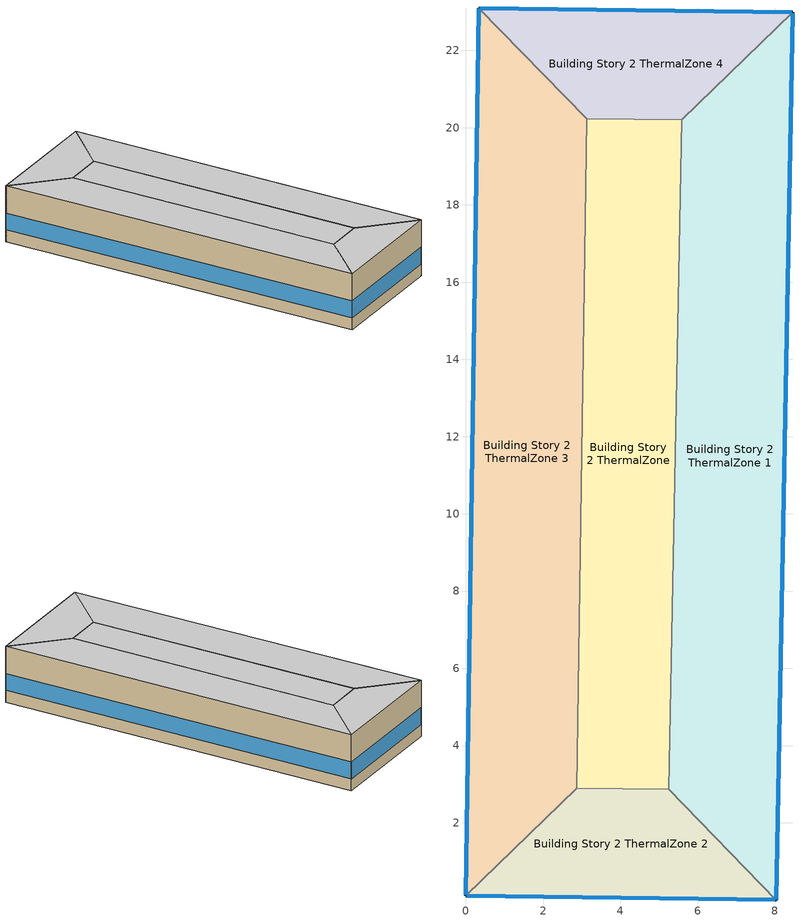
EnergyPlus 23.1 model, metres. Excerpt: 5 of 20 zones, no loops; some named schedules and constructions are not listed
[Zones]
Building Story 2 ThermalZone
 floor adiabatic (Typical Interior Floor): 5.58,20.21 5.26,2.87 2.87,2.9 3.12,20.23 z3.6
 wall adiabatic (Typical Interior Wall): 5.26,2.87 5.58,20.21 3.12,20.23 2.87,2.9 5.26,2.87 z3.6:7.2
 ceiling adiabatic (Typical Interior Ceiling): 3.12,20.23 2.87,2.9 5.26,2.87 5.58,20.21 z7.2
Building Story 2 ThermalZone 1
 floor adiabatic (Typical Interior Ceiling): 8.46,22.99 8.04,0 5.26,2.87 5.58,20.21 z3.6
 wall outside (Typical Insulated Steel Framed Exterior Wall R-20.41): 8.04,0 8.46,22.99 z3.6:7.2
 wall adiabatic (Typical Interior Wall): 8.46,22.99 5.58,20.21 5.26,2.87 8.04,0 z3.6:7.2
 window (U 0.48 SHGC 0.40 Dbl Ref-D Clr 6mm/13mm): 8.04,0.03 8.46,22.96 z4.36:5.44
 ceiling adiabatic (Typical Interior Ceiling): 5.58,20.21 5.26,2.87 8.04,0 8.46,22.99 z7.2
Building Story 2 ThermalZone 2
 floor adiabatic (Typical Interior Ceiling): 8.04,0 0,0.11 2.87,2.9 5.26,2.87 z3.6
 wall outside (Typical Insulated Steel Framed Exterior Wall R-20.41): 0,0.11 8.04,0 z3.6:7.2
 wall adiabatic (Typical Interior Wall): 8.04,0 5.26,2.87 2.87,2.9 0,0.11 z3.6:7.2
 window (U 0.48 SHGC 0.40 Dbl Ref-D Clr 6mm/13mm): 0.03,0.11 8.01,0 z4.36:5.45
 ceiling adiabatic (Typical Interior Ceiling): 5.26,2.87 2.87,2.9 0,0.11 8.04,0 z7.2
Building Story 2 ThermalZone 3
 floor adiabatic (Typical Interior Ceiling): 0,0.11 0.33,23.1 3.12,20.23 2.87,2.9 z3.6
 wall outside (Typical Insulated Steel Framed Exterior Wall R-20.41): 0.33,23.1 0,0.11 z3.6:7.2
 wall adiabatic (Typical Interior Wall): 0,0.11 2.87,2.9 3.12,20.23 0.33,23.1 z3.6:7.2
 window (U 0.48 SHGC 0.40 Dbl Ref-D Clr 6mm/13mm): 0.33,23.08 0,0.14 z4.36:5.44
 ceiling adiabatic (Typical Interior Ceiling): 2.87,2.9 3.12,20.23 0.33,23.1 0,0.11 z7.2
Building Story 2 ThermalZone 4
 floor adiabatic (Typical Interior Ceiling): 0.33,23.1 8.46,22.99 5.58,20.21 3.12,20.23 z3.6
 wall outside (Typical Insulated Steel Framed Exterior Wall R-20.41): 8.46,22.99 0.33,23.1 z3.6:7.2
 wall adiabatic (Typical Interior Wall): 0.33,23.1 3.12,20.23 5.58,20.21 8.46,22.99 z3.6:7.2
 window (U 0.48 SHGC 0.40 Dbl Ref-D Clr 6mm/13mm): 8.43,22.99 0.36,23.1 z4.36:5.45
 ceiling adiabatic (Typical Interior Ceiling): 3.12,20.23 5.58,20.21 8.46,22.99 0.33,23.1 z7.2
[Schedule:Day:Interval]
SchoolSecondary KITCHEN_GAS_EQUIP_SCH Wknd Day; SchoolSecondary KITCHEN_GAS_EQUIP_SCH Wknd Day 1; SchoolSecondary KITCHEN_GAS_EQUIP_SCH Default; SchoolSecondary KITCHEN_GAS_EQUIP_SCH Winter Design Day: No, 24:00, 0.02
SchoolSecondary KITCHEN_GAS_EQUIP_SCH Wkdy|SmrDsn Day; SchoolSecondary KITCHEN_GAS_EQUIP_SCH Wkdy|SmrDsn Day 1; SchoolSecondary KITCHEN_GAS_EQUIP_SCH Wkdy|SmrDsn Day 2; SchoolSecondary KITCHEN_GAS_EQUIP_SCH Summer Design Day: No, 08:00, 0.02, 10:00, 0.15, 13:00, 0.2, 15:00, 0.1, 24:00, 0.02
SchoolSecondary BLDG_LIGHT_CORRIDOR_SCH_2013 Wknd Day; SchoolSecondary BLDG_LIGHT_CORRIDOR_SCH_2013 Wknd Day 1; SchoolSecondary BLDG_LIGHT_CORRIDOR_SCH_2013 Default: No, 24:00, 0.1773
SchoolSecondary BLDG_LIGHT_CORRIDOR_SCH_2013 Wkdy Day; SchoolSecondary BLDG_LIGHT_CORRIDOR_SCH_2013 Wkdy Day 2: No, 07:00, 0.1773, 08:00, 0.9, 21:00, 0.551772, 24:00, 0.1773
SchoolSecondary BLDG_LIGHT_CORRIDOR_SCH_2013 Wkdy Day 1: No, 08:00, 0.1773, 20:00, 0.30654, 21:00, 0.108699, 24:00, 0.1773
SchoolSecondary BLDG_LIGHT_CORRIDOR_SCH_2013 Summer Design Day; OfficeMedium BLDG_LIGHT_SCH_2013 Summer Design Day; OfficeMedium BLDG_EQUIP_SCH_2013 Summer Design Day: No, 24:00, 1
SchoolSecondary BLDG_LIGHT_CORRIDOR_SCH_2013 Winter Design Day; Schedule Day 5; OfficeMedium BLDG_LIGHT_SCH_2013 Winter Design Day; OfficeMedium BLDG_OCC_SCH Winter Design Day; Schedule Day 8; OfficeMedium BLDG_EQUIP_SCH_2013 Winter Design Day: No, 24:00, 0
OfficeMedium BLDG_LIGHT_SCH_2013 Sun Day: No, 06:00, 0.05, 18:00, 0.0431163, 24:00, 0.05
OfficeMedium BLDG_LIGHT_SCH_2013 Wkdy Day: No, 05:00, 0.05, 06:00, 0.1, 07:00, 0.0862326, 08:00, 0.258698, 17:00, 0.776093, 18:00, 0.431163, 20:00, 0.258698, 22:00, 0.172465, 23:00, 0.0862326, 24:00, 0.0431163
OfficeMedium BLDG_LIGHT_SCH_2013 Sat Day: No, 06:00, 0.05, 08:00, 0.0862326, 12:00, 0.258698, 17:00, 0.129349, 19:00, 0.0431163, 24:00, 0.05
OfficeMedium BLDG_OCC_SCH Default: No, 06:00, 0, 18:00, 0.05, 24:00, 0
OfficeMedium BLDG_OCC_SCH Wkdy Day: No, 06:00, 0, 07:00, 0.1, 08:00, 0.2, 12:00, 0.95, 13:00, 0.5, 17:00, 0.95, 18:00, 0.3, 22:00, 0.1, 24:00, 0.05
OfficeMedium BLDG_OCC_SCH Sat Day: No, 06:00, 0, 08:00, 0.1, 12:00, 0.3, 17:00, 0.1, 19:00, 0.05, 24:00, 0
OfficeMedium BLDG_OCC_SCH Summer Design Day: No, 06:00, 0, 22:00, 1, 24:00, 0.05
OfficeMedium ACTIVITY_SCH Default; OfficeMedium ACTIVITY_SCH Summer Design Day; OfficeMedium ACTIVITY_SCH Winter Design Day: No, 24:00, 120
OfficeMedium BLDG_EQUIP_SCH_2013 Sun Day: No, 06:00, 0.230755, 18:00, 0.288107, 24:00, 0.230755
OfficeMedium BLDG_EQUIP_SCH_2013 Wkdy Day: No, 06:00, 0.307674, 08:00, 0.381235, 12:00, 0.857778, 13:00, 0.76247, 17:00, 0.857778, 18:00, 0.476543, 24:00, 0.381235
OfficeMedium BLDG_EQUIP_SCH_2013 Sat Day: No, 06:00, 0.230755, 08:00, 0.381235, 12:00, 0.476543, 17:00, 0.33358, 19:00, 0.285926, 24:00, 0.230755
Schedule Day 80: No, 06:00, 0, 24:00, 1
Schedule Day 81: No, 06:00, 0.7, 24:00, 1
[Schedule:Week:Daily]
SchoolSecondary BLDG_OCC_SCH_Auditorium Week Rule - Jan1-Jun24: SchoolSecondary BLDG_OCC_SCH_Auditorium Wknd Day, SchoolSecondary BLDG_OCC_SCH_Auditorium Wkdy|SmrDsn Day, SchoolSecondary BLDG_OCC_SCH_Auditorium Wkdy|SmrDsn Day, SchoolSecondary BLDG_OCC_SCH_Auditorium Wkdy|SmrDsn Day, SchoolSecondary BLDG_OCC_SCH_Auditorium Wkdy|SmrDsn Day, SchoolSecondary BLDG_OCC_SCH_Auditorium Wkdy|SmrDsn Day, SchoolSecondary BLDG_OCC_SCH_Auditorium Wknd Day, SchoolSecondary BLDG_OCC_SCH_Auditorium Default, SchoolSecondary BLDG_OCC_SCH_Auditorium Summer Design Day, SchoolSecondary BLDG_OCC_SCH_Auditorium Winter Design Day, SchoolSecondary BLDG_OCC_SCH_Auditorium Default, SchoolSecondary BLDG_OCC_SCH_Auditorium Default
SchoolSecondary BLDG_OCC_SCH_Auditorium Week Rule - Jun25-Jul1: SchoolSecondary BLDG_OCC_SCH_Auditorium Wknd Day, SchoolSecondary BLDG_OCC_SCH_Auditorium Wkdy|SmrDsn Day, SchoolSecondary BLDG_OCC_SCH_Auditorium Wkdy|SmrDsn Day, SchoolSecondary BLDG_OCC_SCH_Auditorium Wkdy|SmrDsn Day, SchoolSecondary BLDG_OCC_SCH_Auditorium Wkdy|SmrDsn Day, SchoolSecondary BLDG_OCC_SCH_Auditorium Wkdy|SmrDsn Day, SchoolSecondary BLDG_OCC_SCH_Auditorium Wknd Day 1, SchoolSecondary BLDG_OCC_SCH_Auditorium Default, SchoolSecondary BLDG_OCC_SCH_Auditorium Summer Design Day, SchoolSecondary BLDG_OCC_SCH_Auditorium Winter Design Day, SchoolSecondary BLDG_OCC_SCH_Auditorium Default, SchoolSecondary BLDG_OCC_SCH_Auditorium Default
SchoolSecondary BLDG_OCC_SCH_Auditorium Week Rule - Jul2-Aug26: SchoolSecondary BLDG_OCC_SCH_Auditorium Wknd Day 1, SchoolSecondary BLDG_OCC_SCH_Auditorium Wkdy|SmrDsn Day 1, SchoolSecondary BLDG_OCC_SCH_Auditorium Wkdy|SmrDsn Day 1, SchoolSecondary BLDG_OCC_SCH_Auditorium Wkdy|SmrDsn Day 1, SchoolSecondary BLDG_OCC_SCH_Auditorium Wkdy|SmrDsn Day 1, SchoolSecondary BLDG_OCC_SCH_Auditorium Wkdy|SmrDsn Day 1, SchoolSecondary BLDG_OCC_SCH_Auditorium Wknd Day 1, SchoolSecondary BLDG_OCC_SCH_Auditorium Default, SchoolSecondary BLDG_OCC_SCH_Auditorium Summer Design Day, SchoolSecondary BLDG_OCC_SCH_Auditorium Winter Design Day, SchoolSecondary BLDG_OCC_SCH_Auditorium Default, SchoolSecondary BLDG_OCC_SCH_Auditorium Default
SchoolSecondary BLDG_OCC_SCH_Auditorium Week Rule - Aug27-Sep2: SchoolSecondary BLDG_OCC_SCH_Auditorium Wknd Day 1, SchoolSecondary BLDG_OCC_SCH_Auditorium Wkdy|SmrDsn Day 1, SchoolSecondary BLDG_OCC_SCH_Auditorium Wkdy|SmrDsn Day 1, SchoolSecondary BLDG_OCC_SCH_Auditorium Wkdy|SmrDsn Day 1, SchoolSecondary BLDG_OCC_SCH_Auditorium Wkdy|SmrDsn Day 1, SchoolSecondary BLDG_OCC_SCH_Auditorium Wkdy|SmrDsn Day 2, SchoolSecondary BLDG_OCC_SCH_Auditorium Default, SchoolSecondary BLDG_OCC_SCH_Auditorium Default, SchoolSecondary BLDG_OCC_SCH_Auditorium Summer Design Day, SchoolSecondary BLDG_OCC_SCH_Auditorium Winter Design Day, SchoolSecondary BLDG_OCC_SCH_Auditorium Default, SchoolSecondary BLDG_OCC_SCH_Auditorium Default
SchoolSecondary BLDG_OCC_SCH_Auditorium Week Rule - Sep3-Dec31: SchoolSecondary BLDG_OCC_SCH_Auditorium Default, SchoolSecondary BLDG_OCC_SCH_Auditorium Wkdy|SmrDsn Day 2, SchoolSecondary BLDG_OCC_SCH_Auditorium Wkdy|SmrDsn Day 2, SchoolSecondary BLDG_OCC_SCH_Auditorium Wkdy|SmrDsn Day 2, SchoolSecondary BLDG_OCC_SCH_Auditorium Wkdy|SmrDsn Day 2, SchoolSecondary BLDG_OCC_SCH_Auditorium Wkdy|SmrDsn Day 2, SchoolSecondary BLDG_OCC_SCH_Auditorium Default, SchoolSecondary BLDG_OCC_SCH_Auditorium Default, SchoolSecondary BLDG_OCC_SCH_Auditorium Summer Design Day, SchoolSecondary BLDG_OCC_SCH_Auditorium Winter Design Day, SchoolSecondary BLDG_OCC_SCH_Auditorium Default, SchoolSecondary BLDG_OCC_SCH_Auditorium Default
SchoolSecondary ACTIVITY_SCH Week Rule - Jan1-Dec31: SchoolSecondary ACTIVITY_SCH Default, SchoolSecondary ACTIVITY_SCH Default, SchoolSecondary ACTIVITY_SCH Default, SchoolSecondary ACTIVITY_SCH Default, SchoolSecondary ACTIVITY_SCH Default, SchoolSecondary ACTIVITY_SCH Default, SchoolSecondary ACTIVITY_SCH Default, SchoolSecondary ACTIVITY_SCH Default, SchoolSecondary ACTIVITY_SCH Summer Design Day, SchoolSecondary ACTIVITY_SCH Winter Design Day, SchoolSecondary ACTIVITY_SCH Default, SchoolSecondary ACTIVITY_SCH Default
Work Efficiency Schedule Week Rule - Jan1-Dec31: Work Efficiency Schedule Default, Work Efficiency Schedule Default, Work Efficiency Schedule Default, Work Efficiency Schedule Default, Work Efficiency Schedule Default, Work Efficiency Schedule Default, Work Efficiency Schedule Default, Work Efficiency Schedule Default, Work Efficiency Schedule Default, Work Efficiency Schedule Default, Work Efficiency Schedule Default, Work Efficiency Schedule Default
Clothing Schedule Week Rule - Jan1-Dec31: Clothing Schedule Default Winter Clothes, Clothing Schedule Default Winter Clothes, Clothing Schedule Default Winter Clothes, Clothing Schedule Default Winter Clothes, Clothing Schedule Default Winter Clothes, Clothing Schedule Default Winter Clothes, Clothing Schedule Default Winter Clothes, Clothing Schedule Default Winter Clothes, Clothing Schedule Default Winter Clothes, Clothing Schedule Default Winter Clothes, Clothing Schedule Default Winter Clothes, Clothing Schedule Default Winter Clothes
Air Velocity Schedule Week Rule - Jan1-Dec31: Air Velocity Schedule Default, Air Velocity Schedule Default, Air Velocity Schedule Default, Air Velocity Schedule Default, Air Velocity Schedule Default, Air Velocity Schedule Default, Air Velocity Schedule Default, Air Velocity Schedule Default, Air Velocity Schedule Default, Air Velocity Schedule Default, Air Velocity Schedule Default, Air Velocity Schedule Default
SchoolSecondary BLDG_OCC_SCH_Cafeteria Week Rule - Jan1-Jun24: SchoolSecondary BLDG_OCC_SCH_Cafeteria Wknd Day, SchoolSecondary BLDG_OCC_SCH_Cafeteria Wkdy|SmrDsn Day, SchoolSecondary BLDG_OCC_SCH_Cafeteria Wkdy|SmrDsn Day, SchoolSecondary BLDG_OCC_SCH_Cafeteria Wkdy|SmrDsn Day, SchoolSecondary BLDG_OCC_SCH_Cafeteria Wkdy|SmrDsn Day, SchoolSecondary BLDG_OCC_SCH_Cafeteria Wkdy|SmrDsn Day, SchoolSecondary BLDG_OCC_SCH_Cafeteria Wknd Day, SchoolSecondary BLDG_OCC_SCH_Cafeteria Default, SchoolSecondary BLDG_OCC_SCH_Cafeteria Summer Design Day, SchoolSecondary BLDG_OCC_SCH_Cafeteria Winter Design Day, SchoolSecondary BLDG_OCC_SCH_Cafeteria Default, SchoolSecondary BLDG_OCC_SCH_Cafeteria Default
SchoolSecondary BLDG_OCC_SCH_Cafeteria Week Rule - Jun25-Jul1: SchoolSecondary BLDG_OCC_SCH_Cafeteria Wknd Day, SchoolSecondary BLDG_OCC_SCH_Cafeteria Wkdy|SmrDsn Day, SchoolSecondary BLDG_OCC_SCH_Cafeteria Wkdy|SmrDsn Day, SchoolSecondary BLDG_OCC_SCH_Cafeteria Wkdy|SmrDsn Day, SchoolSecondary BLDG_OCC_SCH_Cafeteria Wkdy|SmrDsn Day, SchoolSecondary BLDG_OCC_SCH_Cafeteria Wkdy|SmrDsn Day, SchoolSecondary BLDG_OCC_SCH_Cafeteria Wknd Day 1, SchoolSecondary BLDG_OCC_SCH_Cafeteria Default, SchoolSecondary BLDG_OCC_SCH_Cafeteria Summer Design Day, SchoolSecondary BLDG_OCC_SCH_Cafeteria Winter Design Day, SchoolSecondary BLDG_OCC_SCH_Cafeteria Default, SchoolSecondary BLDG_OCC_SCH_Cafeteria Default
SchoolSecondary BLDG_OCC_SCH_Cafeteria Week Rule - Jul2-Aug26: SchoolSecondary BLDG_OCC_SCH_Cafeteria Wknd Day 1, SchoolSecondary BLDG_OCC_SCH_Cafeteria Wkdy|SmrDsn Day 1, SchoolSecondary BLDG_OCC_SCH_Cafeteria Wkdy|SmrDsn Day 1, SchoolSecondary BLDG_OCC_SCH_Cafeteria Wkdy|SmrDsn Day 1, SchoolSecondary BLDG_OCC_SCH_Cafeteria Wkdy|SmrDsn Day 1, SchoolSecondary BLDG_OCC_SCH_Cafeteria Wkdy|SmrDsn Day 1, SchoolSecondary BLDG_OCC_SCH_Cafeteria Wknd Day 1, SchoolSecondary BLDG_OCC_SCH_Cafeteria Default, SchoolSecondary BLDG_OCC_SCH_Cafeteria Summer Design Day, SchoolSecondary BLDG_OCC_SCH_Cafeteria Winter Design Day, SchoolSecondary BLDG_OCC_SCH_Cafeteria Default, SchoolSecondary BLDG_OCC_SCH_Cafeteria Default
SchoolSecondary BLDG_OCC_SCH_Cafeteria Week Rule - Aug27-Sep2: SchoolSecondary BLDG_OCC_SCH_Cafeteria Wknd Day 1, SchoolSecondary BLDG_OCC_SCH_Cafeteria Wkdy|SmrDsn Day 1, SchoolSecondary BLDG_OCC_SCH_Cafeteria Wkdy|SmrDsn Day 1, SchoolSecondary BLDG_OCC_SCH_Cafeteria Wkdy|SmrDsn Day 1, SchoolSecondary BLDG_OCC_SCH_Cafeteria Wkdy|SmrDsn Day 1, SchoolSecondary BLDG_OCC_SCH_Cafeteria Wkdy|SmrDsn Day 2, SchoolSecondary BLDG_OCC_SCH_Cafeteria Default, SchoolSecondary BLDG_OCC_SCH_Cafeteria Default, SchoolSecondary BLDG_OCC_SCH_Cafeteria Summer Design Day, SchoolSecondary BLDG_OCC_SCH_Cafeteria Winter Design Day, SchoolSecondary BLDG_OCC_SCH_Cafeteria Default, SchoolSecondary BLDG_OCC_SCH_Cafeteria Default
SchoolSecondary BLDG_OCC_SCH_Cafeteria Week Rule - Sep3-Dec31: SchoolSecondary BLDG_OCC_SCH_Cafeteria Default, SchoolSecondary BLDG_OCC_SCH_Cafeteria Wkdy|SmrDsn Day 2, SchoolSecondary BLDG_OCC_SCH_Cafeteria Wkdy|SmrDsn Day 2, SchoolSecondary BLDG_OCC_SCH_Cafeteria Wkdy|SmrDsn Day 2, SchoolSecondary BLDG_OCC_SCH_Cafeteria Wkdy|SmrDsn Day 2, SchoolSecondary BLDG_OCC_SCH_Cafeteria Wkdy|SmrDsn Day 2, SchoolSecondary BLDG_OCC_SCH_Cafeteria Default, SchoolSecondary BLDG_OCC_SCH_Cafeteria Default, SchoolSecondary BLDG_OCC_SCH_Cafeteria Summer Design Day, SchoolSecondary BLDG_OCC_SCH_Cafeteria Winter Design Day, SchoolSecondary BLDG_OCC_SCH_Cafeteria Default, SchoolSecondary BLDG_OCC_SCH_Cafeteria Default
SchoolSecondary BLDG_OCC_SCH_Extend Week Rule - Jan1-Jun24: SchoolSecondary BLDG_OCC_SCH_Extend Wknd Day, SchoolSecondary BLDG_OCC_SCH_Extend Wkdy|SmrDsn Day, SchoolSecondary BLDG_OCC_SCH_Extend Wkdy|SmrDsn Day, SchoolSecondary BLDG_OCC_SCH_Extend Wkdy|SmrDsn Day, SchoolSecondary BLDG_OCC_SCH_Extend Wkdy|SmrDsn Day, SchoolSecondary BLDG_OCC_SCH_Extend Wkdy|SmrDsn Day, SchoolSecondary BLDG_OCC_SCH_Extend Wknd Day, SchoolSecondary BLDG_OCC_SCH_Extend Default, SchoolSecondary BLDG_OCC_SCH_Extend Summer Design Day, SchoolSecondary BLDG_OCC_SCH_Extend Winter Design Day, SchoolSecondary BLDG_OCC_SCH_Extend Default, SchoolSecondary BLDG_OCC_SCH_Extend Default
SchoolSecondary BLDG_OCC_SCH_Extend Week Rule - Jun25-Jul1: SchoolSecondary BLDG_OCC_SCH_Extend Wknd Day, SchoolSecondary BLDG_OCC_SCH_Extend Wkdy|SmrDsn Day, SchoolSecondary BLDG_OCC_SCH_Extend Wkdy|SmrDsn Day, SchoolSecondary BLDG_OCC_SCH_Extend Wkdy|SmrDsn Day, SchoolSecondary BLDG_OCC_SCH_Extend Wkdy|SmrDsn Day, SchoolSecondary BLDG_OCC_SCH_Extend Wkdy|SmrDsn Day, SchoolSecondary BLDG_OCC_SCH_Extend Wknd Day 1, SchoolSecondary BLDG_OCC_SCH_Extend Default, SchoolSecondary BLDG_OCC_SCH_Extend Summer Design Day, SchoolSecondary BLDG_OCC_SCH_Extend Winter Design Day, SchoolSecondary BLDG_OCC_SCH_Extend Default, SchoolSecondary BLDG_OCC_SCH_Extend Default
SchoolSecondary BLDG_OCC_SCH_Extend Week Rule - Jul2-Aug26: SchoolSecondary BLDG_OCC_SCH_Extend Wknd Day 1, SchoolSecondary BLDG_OCC_SCH_Extend Wkdy|SmrDsn Day 1, SchoolSecondary BLDG_OCC_SCH_Extend Wkdy|SmrDsn Day 1, SchoolSecondary BLDG_OCC_SCH_Extend Wkdy|SmrDsn Day 1, SchoolSecondary BLDG_OCC_SCH_Extend Wkdy|SmrDsn Day 1, SchoolSecondary BLDG_OCC_SCH_Extend Wkdy|SmrDsn Day 1, SchoolSecondary BLDG_OCC_SCH_Extend Wknd Day 1, SchoolSecondary BLDG_OCC_SCH_Extend Default, SchoolSecondary BLDG_OCC_SCH_Extend Summer Design Day, SchoolSecondary BLDG_OCC_SCH_Extend Winter Design Day, SchoolSecondary BLDG_OCC_SCH_Extend Default, SchoolSecondary BLDG_OCC_SCH_Extend Default
SchoolSecondary BLDG_OCC_SCH_Extend Week Rule - Aug27-Sep2: SchoolSecondary BLDG_OCC_SCH_Extend Wknd Day 1, SchoolSecondary BLDG_OCC_SCH_Extend Wkdy|SmrDsn Day 1, SchoolSecondary BLDG_OCC_SCH_Extend Wkdy|SmrDsn Day 1, SchoolSecondary BLDG_OCC_SCH_Extend Wkdy|SmrDsn Day 1, SchoolSecondary BLDG_OCC_SCH_Extend Wkdy|SmrDsn Day 1, SchoolSecondary BLDG_OCC_SCH_Extend Wkdy|SmrDsn Day 2, SchoolSecondary BLDG_OCC_SCH_Extend Default, SchoolSecondary BLDG_OCC_SCH_Extend Default, SchoolSecondary BLDG_OCC_SCH_Extend Summer Design Day, SchoolSecondary BLDG_OCC_SCH_Extend Winter Design Day, SchoolSecondary BLDG_OCC_SCH_Extend Default, SchoolSecondary BLDG_OCC_SCH_Extend Default
SchoolSecondary BLDG_OCC_SCH_Extend Week Rule - Sep3-Dec31: SchoolSecondary BLDG_OCC_SCH_Extend Default, SchoolSecondary BLDG_OCC_SCH_Extend Wkdy|SmrDsn Day 2, SchoolSecondary BLDG_OCC_SCH_Extend Wkdy|SmrDsn Day 2, SchoolSecondary BLDG_OCC_SCH_Extend Wkdy|SmrDsn Day 2, SchoolSecondary BLDG_OCC_SCH_Extend Wkdy|SmrDsn Day 2, SchoolSecondary BLDG_OCC_SCH_Extend Wkdy|SmrDsn Day 2, SchoolSecondary BLDG_OCC_SCH_Extend Default, SchoolSecondary BLDG_OCC_SCH_Extend Default, SchoolSecondary BLDG_OCC_SCH_Extend Summer Design Day, SchoolSecondary BLDG_OCC_SCH_Extend Winter Design Day, SchoolSecondary BLDG_OCC_SCH_Extend Default, SchoolSecondary BLDG_OCC_SCH_Extend Default
SchoolSecondary BLDG_OCC_SCH_Gym Week Rule - Jan1-Jun24: SchoolSecondary BLDG_OCC_SCH_Gym Wknd Day, SchoolSecondary BLDG_OCC_SCH_Gym Wkdy|SmrDsn Day, SchoolSecondary BLDG_OCC_SCH_Gym Wkdy|SmrDsn Day, SchoolSecondary BLDG_OCC_SCH_Gym Wkdy|SmrDsn Day, SchoolSecondary BLDG_OCC_SCH_Gym Wkdy|SmrDsn Day, SchoolSecondary BLDG_OCC_SCH_Gym Wkdy|SmrDsn Day, SchoolSecondary BLDG_OCC_SCH_Gym Wknd Day, SchoolSecondary BLDG_OCC_SCH_Gym Default, SchoolSecondary BLDG_OCC_SCH_Gym Summer Design Day, SchoolSecondary BLDG_OCC_SCH_Gym Winter Design Day, SchoolSecondary BLDG_OCC_SCH_Gym Default, SchoolSecondary BLDG_OCC_SCH_Gym Default
SchoolSecondary BLDG_OCC_SCH_Gym Week Rule - Jun25-Jul1: SchoolSecondary BLDG_OCC_SCH_Gym Wknd Day, SchoolSecondary BLDG_OCC_SCH_Gym Wkdy|SmrDsn Day, SchoolSecondary BLDG_OCC_SCH_Gym Wkdy|SmrDsn Day, SchoolSecondary BLDG_OCC_SCH_Gym Wkdy|SmrDsn Day, SchoolSecondary BLDG_OCC_SCH_Gym Wkdy|SmrDsn Day, SchoolSecondary BLDG_OCC_SCH_Gym Wkdy|SmrDsn Day, SchoolSecondary BLDG_OCC_SCH_Gym Wknd Day 1, SchoolSecondary BLDG_OCC_SCH_Gym Default, SchoolSecondary BLDG_OCC_SCH_Gym Summer Design Day, SchoolSecondary BLDG_OCC_SCH_Gym Winter Design Day, SchoolSecondary BLDG_OCC_SCH_Gym Default, SchoolSecondary BLDG_OCC_SCH_Gym Default
SchoolSecondary BLDG_OCC_SCH_Gym Week Rule - Jul2-Aug26: SchoolSecondary BLDG_OCC_SCH_Gym Wknd Day 1, SchoolSecondary BLDG_OCC_SCH_Gym Wkdy|SmrDsn Day 1, SchoolSecondary BLDG_OCC_SCH_Gym Wkdy|SmrDsn Day 1, SchoolSecondary BLDG_OCC_SCH_Gym Wkdy|SmrDsn Day 1, SchoolSecondary BLDG_OCC_SCH_Gym Wkdy|SmrDsn Day 1, SchoolSecondary BLDG_OCC_SCH_Gym Wkdy|SmrDsn Day 1, SchoolSecondary BLDG_OCC_SCH_Gym Wknd Day 1, SchoolSecondary BLDG_OCC_SCH_Gym Default, SchoolSecondary BLDG_OCC_SCH_Gym Summer Design Day, SchoolSecondary BLDG_OCC_SCH_Gym Winter Design Day, SchoolSecondary BLDG_OCC_SCH_Gym Default, SchoolSecondary BLDG_OCC_SCH_Gym Default
SchoolSecondary BLDG_OCC_SCH_Gym Week Rule - Aug27-Sep2: SchoolSecondary BLDG_OCC_SCH_Gym Wknd Day 1, SchoolSecondary BLDG_OCC_SCH_Gym Wkdy|SmrDsn Day 1, SchoolSecondary BLDG_OCC_SCH_Gym Wkdy|SmrDsn Day 1, SchoolSecondary BLDG_OCC_SCH_Gym Wkdy|SmrDsn Day 1, SchoolSecondary BLDG_OCC_SCH_Gym Wkdy|SmrDsn Day 1, SchoolSecondary BLDG_OCC_SCH_Gym Wkdy|SmrDsn Day 2, SchoolSecondary BLDG_OCC_SCH_Gym Default, SchoolSecondary BLDG_OCC_SCH_Gym Default, SchoolSecondary BLDG_OCC_SCH_Gym Summer Design Day, SchoolSecondary BLDG_OCC_SCH_Gym Winter Design Day, SchoolSecondary BLDG_OCC_SCH_Gym Default, SchoolSecondary BLDG_OCC_SCH_Gym Default
SchoolSecondary BLDG_OCC_SCH_Gym Week Rule - Sep3-Dec31: SchoolSecondary BLDG_OCC_SCH_Gym Default, SchoolSecondary BLDG_OCC_SCH_Gym Wkdy|SmrDsn Day 2, SchoolSecondary BLDG_OCC_SCH_Gym Wkdy|SmrDsn Day 2, SchoolSecondary BLDG_OCC_SCH_Gym Wkdy|SmrDsn Day 2, SchoolSecondary BLDG_OCC_SCH_Gym Wkdy|SmrDsn Day 2, SchoolSecondary BLDG_OCC_SCH_Gym Wkdy|SmrDsn Day 2, SchoolSecondary BLDG_OCC_SCH_Gym Default, SchoolSecondary BLDG_OCC_SCH_Gym Default, SchoolSecondary BLDG_OCC_SCH_Gym Summer Design Day, SchoolSecondary BLDG_OCC_SCH_Gym Winter Design Day, SchoolSecondary BLDG_OCC_SCH_Gym Default, SchoolSecondary BLDG_OCC_SCH_Gym Default
SchoolSecondary BLDG_OCC_SCH Week Rule - Jan1-Jun10: SchoolSecondary BLDG_OCC_SCH Wknd Day, SchoolSecondary BLDG_OCC_SCH Wkdy|SmrDsn Day, SchoolSecondary BLDG_OCC_SCH Wkdy|SmrDsn Day, SchoolSecondary BLDG_OCC_SCH Wkdy|SmrDsn Day, SchoolSecondary BLDG_OCC_SCH Wkdy|SmrDsn Day, SchoolSecondary BLDG_OCC_SCH Wkdy|SmrDsn Day, SchoolSecondary BLDG_OCC_SCH Wknd Day, SchoolSecondary BLDG_OCC_SCH Default, SchoolSecondary BLDG_OCC_SCH Summer Design Day, SchoolSecondary BLDG_OCC_SCH Winter Design Day, SchoolSecondary BLDG_OCC_SCH Default, SchoolSecondary BLDG_OCC_SCH Default
SchoolSecondary BLDG_OCC_SCH Week Rule - Jun11-Jun17: SchoolSecondary BLDG_OCC_SCH Wknd Day, SchoolSecondary BLDG_OCC_SCH Wkdy|SmrDsn Day, SchoolSecondary BLDG_OCC_SCH Wkdy|SmrDsn Day, SchoolSecondary BLDG_OCC_SCH Wkdy|SmrDsn Day, SchoolSecondary BLDG_OCC_SCH Wkdy|SmrDsn Day, SchoolSecondary BLDG_OCC_SCH Wkdy|SmrDsn Day 1, SchoolSecondary BLDG_OCC_SCH Wknd Day 1, SchoolSecondary BLDG_OCC_SCH Default, SchoolSecondary BLDG_OCC_SCH Summer Design Day, SchoolSecondary BLDG_OCC_SCH Winter Design Day, SchoolSecondary BLDG_OCC_SCH Default, SchoolSecondary BLDG_OCC_SCH Default
SchoolSecondary BLDG_OCC_SCH Week Rule - Jun18-Sep9: SchoolSecondary BLDG_OCC_SCH Wknd Day 1, SchoolSecondary BLDG_OCC_SCH Wkdy|SmrDsn Day 1, SchoolSecondary BLDG_OCC_SCH Wkdy|SmrDsn Day 1, SchoolSecondary BLDG_OCC_SCH Wkdy|SmrDsn Day 1, SchoolSecondary BLDG_OCC_SCH Wkdy|SmrDsn Day 1, SchoolSecondary BLDG_OCC_SCH Wkdy|SmrDsn Day 1, SchoolSecondary BLDG_OCC_SCH Wknd Day 1, SchoolSecondary BLDG_OCC_SCH Default, SchoolSecondary BLDG_OCC_SCH Summer Design Day, SchoolSecondary BLDG_OCC_SCH Winter Design Day, SchoolSecondary BLDG_OCC_SCH Default, SchoolSecondary BLDG_OCC_SCH Default
SchoolSecondary BLDG_OCC_SCH Week Rule - Sep10-Sep16: SchoolSecondary BLDG_OCC_SCH Wknd Day 1, SchoolSecondary BLDG_OCC_SCH Wkdy|SmrDsn Day 1, SchoolSecondary BLDG_OCC_SCH Wkdy|SmrDsn Day 1, SchoolSecondary BLDG_OCC_SCH Wkdy|SmrDsn Day 1, SchoolSecondary BLDG_OCC_SCH Wkdy|SmrDsn Day 1, SchoolSecondary BLDG_OCC_SCH Wkdy|SmrDsn Day 1, SchoolSecondary BLDG_OCC_SCH Default, SchoolSecondary BLDG_OCC_SCH Default, SchoolSecondary BLDG_OCC_SCH Summer Design Day, SchoolSecondary BLDG_OCC_SCH Winter Design Day, SchoolSecondary BLDG_OCC_SCH Default, SchoolSecondary BLDG_OCC_SCH Default
SchoolSecondary BLDG_OCC_SCH Week Rule - Sep17-Dec31: SchoolSecondary BLDG_OCC_SCH Default, SchoolSecondary BLDG_OCC_SCH Wkdy|SmrDsn Day 2, SchoolSecondary BLDG_OCC_SCH Wkdy|SmrDsn Day 2, SchoolSecondary BLDG_OCC_SCH Wkdy|SmrDsn Day 2, SchoolSecondary BLDG_OCC_SCH Wkdy|SmrDsn Day 2, SchoolSecondary BLDG_OCC_SCH Wkdy|SmrDsn Day 2, SchoolSecondary BLDG_OCC_SCH Default, SchoolSecondary BLDG_OCC_SCH Default, SchoolSecondary BLDG_OCC_SCH Summer Design Day, SchoolSecondary BLDG_OCC_SCH Winter Design Day, SchoolSecondary BLDG_OCC_SCH Default, SchoolSecondary BLDG_OCC_SCH Default
SchoolSecondary BLDG_OCC_SCH_Offices Week Rule - Jan1-Jun24: SchoolSecondary BLDG_OCC_SCH_Offices Wknd Day, SchoolSecondary BLDG_OCC_SCH_Offices Wkdy|SmrDsn Day, SchoolSecondary BLDG_OCC_SCH_Offices Wkdy|SmrDsn Day, SchoolSecondary BLDG_OCC_SCH_Offices Wkdy|SmrDsn Day, SchoolSecondary BLDG_OCC_SCH_Offices Wkdy|SmrDsn Day, SchoolSecondary BLDG_OCC_SCH_Offices Wkdy|SmrDsn Day, SchoolSecondary BLDG_OCC_SCH_Offices Wknd Day, SchoolSecondary BLDG_OCC_SCH_Offices Default, SchoolSecondary BLDG_OCC_SCH_Offices Summer Design Day, SchoolSecondary BLDG_OCC_SCH_Offices Winter Design Day, SchoolSecondary BLDG_OCC_SCH_Offices Default, SchoolSecondary BLDG_OCC_SCH_Offices Default
SchoolSecondary BLDG_OCC_SCH_Offices Week Rule - Jun25-Jul1: SchoolSecondary BLDG_OCC_SCH_Offices Wknd Day, SchoolSecondary BLDG_OCC_SCH_Offices Wkdy|SmrDsn Day, SchoolSecondary BLDG_OCC_SCH_Offices Wkdy|SmrDsn Day, SchoolSecondary BLDG_OCC_SCH_Offices Wkdy|SmrDsn Day, SchoolSecondary BLDG_OCC_SCH_Offices Wkdy|SmrDsn Day, SchoolSecondary BLDG_OCC_SCH_Offices Wkdy|SmrDsn Day, SchoolSecondary BLDG_OCC_SCH_Offices Wknd Day 1, SchoolSecondary BLDG_OCC_SCH_Offices Default, SchoolSecondary BLDG_OCC_SCH_Offices Summer Design Day, SchoolSecondary BLDG_OCC_SCH_Offices Winter Design Day, SchoolSecondary BLDG_OCC_SCH_Offices Default, SchoolSecondary BLDG_OCC_SCH_Offices Default
SchoolSecondary BLDG_OCC_SCH_Offices Week Rule - Jul2-Aug26: SchoolSecondary BLDG_OCC_SCH_Offices Wknd Day 1, SchoolSecondary BLDG_OCC_SCH_Offices Wkdy|SmrDsn Day 1, SchoolSecondary BLDG_OCC_SCH_Offices Wkdy|SmrDsn Day 1, SchoolSecondary BLDG_OCC_SCH_Offices Wkdy|SmrDsn Day 1, SchoolSecondary BLDG_OCC_SCH_Offices Wkdy|SmrDsn Day 1, SchoolSecondary BLDG_OCC_SCH_Offices Wkdy|SmrDsn Day 1, SchoolSecondary BLDG_OCC_SCH_Offices Wknd Day 1, SchoolSecondary BLDG_OCC_SCH_Offices Default, SchoolSecondary BLDG_OCC_SCH_Offices Summer Design Day, SchoolSecondary BLDG_OCC_SCH_Offices Winter Design Day, SchoolSecondary BLDG_OCC_SCH_Offices Default, SchoolSecondary BLDG_OCC_SCH_Offices Default
SchoolSecondary BLDG_OCC_SCH_Offices Week Rule - Aug27-Sep2: SchoolSecondary BLDG_OCC_SCH_Offices Wknd Day 1, SchoolSecondary BLDG_OCC_SCH_Offices Wkdy|SmrDsn Day 1, SchoolSecondary BLDG_OCC_SCH_Offices Wkdy|SmrDsn Day 1, SchoolSecondary BLDG_OCC_SCH_Offices Wkdy|SmrDsn Day 1, SchoolSecondary BLDG_OCC_SCH_Offices Wkdy|SmrDsn Day 1, SchoolSecondary BLDG_OCC_SCH_Offices Wkdy|SmrDsn Day 2, SchoolSecondary BLDG_OCC_SCH_Offices Default, SchoolSecondary BLDG_OCC_SCH_Offices Default, SchoolSecondary BLDG_OCC_SCH_Offices Summer Design Day, SchoolSecondary BLDG_OCC_SCH_Offices Winter Design Day, SchoolSecondary BLDG_OCC_SCH_Offices Default, SchoolSecondary BLDG_OCC_SCH_Offices Default
SchoolSecondary BLDG_OCC_SCH_Offices Week Rule - Sep3-Dec31: SchoolSecondary BLDG_OCC_SCH_Offices Default, SchoolSecondary BLDG_OCC_SCH_Offices Wkdy|SmrDsn Day 2, SchoolSecondary BLDG_OCC_SCH_Offices Wkdy|SmrDsn Day 2, SchoolSecondary BLDG_OCC_SCH_Offices Wkdy|SmrDsn Day 2, SchoolSecondary BLDG_OCC_SCH_Offices Wkdy|SmrDsn Day 2, SchoolSecondary BLDG_OCC_SCH_Offices Wkdy|SmrDsn Day 2, SchoolSecondary BLDG_OCC_SCH_Offices Default, SchoolSecondary BLDG_OCC_SCH_Offices Default, SchoolSecondary BLDG_OCC_SCH_Offices Summer Design Day, SchoolSecondary BLDG_OCC_SCH_Offices Winter Design Day, SchoolSecondary BLDG_OCC_SCH_Offices Default, SchoolSecondary BLDG_OCC_SCH_Offices Default
Elevator Schedule 3 Week Rule - Jan1-Jun10: 19 space(s) Occ Sch Sunday 3, 19 space(s) Occ Sch Default 3, 19 space(s) Occ Sch Tuesday 19, 19 space(s) Occ Sch Wednesday 19, 19 space(s) Occ Sch Thursday 19, 19 space(s) Occ Sch Friday 19, 19 space(s) Occ Sch Saturday 3, 19 space(s) Occ Sch Default 3, 19 space(s) Occ Sch Summer Design Day 3, 19 space(s) Occ Sch Winter Design Day 3, 19 space(s) Occ Sch Default 3, 19 space(s) Occ Sch Default 3
Elevator Schedule 3 Week Rule - Jun11-Jun17: 19 space(s) Occ Sch Sunday 3, 19 space(s) Occ Sch Default 3, 19 space(s) Occ Sch Tuesday 19, 19 space(s) Occ Sch Wednesday 19, 19 space(s) Occ Sch Thursday 19, 19 space(s) Occ Sch Friday 18, 19 space(s) Occ Sch Saturday 3, 19 space(s) Occ Sch Default 3, 19 space(s) Occ Sch Summer Design Day 3, 19 space(s) Occ Sch Winter Design Day 3, 19 space(s) Occ Sch Default 3, 19 space(s) Occ Sch Default 3
Elevator Schedule 3 Week Rule - Jun18-Jul1: 19 space(s) Occ Sch Sunday 3, 19 space(s) Occ Sch Monday 16, 19 space(s) Occ Sch Tuesday 18, 19 space(s) Occ Sch Wednesday 18, 19 space(s) Occ Sch Thursday 18, 19 space(s) Occ Sch Friday 18, 19 space(s) Occ Sch Saturday 3, 19 space(s) Occ Sch Default 3, 19 space(s) Occ Sch Summer Design Day 3, 19 space(s) Occ Sch Winter Design Day 3, 19 space(s) Occ Sch Default 3, 19 space(s) Occ Sch Default 3
Elevator Schedule 3 Week Rule - Jul2-Aug26: 19 space(s) Occ Sch Sunday 3, 19 space(s) Occ Sch Monday 15, 19 space(s) Occ Sch Tuesday 17, 19 space(s) Occ Sch Wednesday 17, 19 space(s) Occ Sch Thursday 17, 19 space(s) Occ Sch Friday 17, 19 space(s) Occ Sch Saturday 3, 19 space(s) Occ Sch Default 3, 19 space(s) Occ Sch Summer Design Day 3, 19 space(s) Occ Sch Winter Design Day 3, 19 space(s) Occ Sch Default 3, 19 space(s) Occ Sch Default 3
SchoolSecondary KITCHEN_GAS_EQUIP_SCH Week Rule - Jun25-Jul1: SchoolSecondary KITCHEN_GAS_EQUIP_SCH Wknd Day, SchoolSecondary KITCHEN_GAS_EQUIP_SCH Wkdy|SmrDsn Day, SchoolSecondary KITCHEN_GAS_EQUIP_SCH Wkdy|SmrDsn Day, SchoolSecondary KITCHEN_GAS_EQUIP_SCH Wkdy|SmrDsn Day, SchoolSecondary KITCHEN_GAS_EQUIP_SCH Wkdy|SmrDsn Day, SchoolSecondary KITCHEN_GAS_EQUIP_SCH Wkdy|SmrDsn Day, SchoolSecondary KITCHEN_GAS_EQUIP_SCH Wknd Day 1, SchoolSecondary KITCHEN_GAS_EQUIP_SCH Default, SchoolSecondary KITCHEN_GAS_EQUIP_SCH Summer Design Day, SchoolSecondary KITCHEN_GAS_EQUIP_SCH Winter Design Day, SchoolSecondary KITCHEN_GAS_EQUIP_SCH Default, SchoolSecondary KITCHEN_GAS_EQUIP_SCH Default
SchoolSecondary KITCHEN_GAS_EQUIP_SCH Week Rule - Jul2-Aug26: SchoolSecondary KITCHEN_GAS_EQUIP_SCH Wknd Day 1, SchoolSecondary KITCHEN_GAS_EQUIP_SCH Wkdy|SmrDsn Day 1, SchoolSecondary KITCHEN_GAS_EQUIP_SCH Wkdy|SmrDsn Day 1, SchoolSecondary KITCHEN_GAS_EQUIP_SCH Wkdy|SmrDsn Day 1, SchoolSecondary KITCHEN_GAS_EQUIP_SCH Wkdy|SmrDsn Day 1, SchoolSecondary KITCHEN_GAS_EQUIP_SCH Wkdy|SmrDsn Day 1, SchoolSecondary KITCHEN_GAS_EQUIP_SCH Wknd Day 1, SchoolSecondary KITCHEN_GAS_EQUIP_SCH Default, SchoolSecondary KITCHEN_GAS_EQUIP_SCH Summer Design Day, SchoolSecondary KITCHEN_GAS_EQUIP_SCH Winter Design Day, SchoolSecondary KITCHEN_GAS_EQUIP_SCH Default, SchoolSecondary KITCHEN_GAS_EQUIP_SCH Default
SchoolSecondary KITCHEN_GAS_EQUIP_SCH Week Rule - Aug27-Sep2: SchoolSecondary KITCHEN_GAS_EQUIP_SCH Wknd Day 1, SchoolSecondary KITCHEN_GAS_EQUIP_SCH Wkdy|SmrDsn Day 1, SchoolSecondary KITCHEN_GAS_EQUIP_SCH Wkdy|SmrDsn Day 1, SchoolSecondary KITCHEN_GAS_EQUIP_SCH Wkdy|SmrDsn Day 1, SchoolSecondary KITCHEN_GAS_EQUIP_SCH Wkdy|SmrDsn Day 1, SchoolSecondary KITCHEN_GAS_EQUIP_SCH Wkdy|SmrDsn Day 2, SchoolSecondary KITCHEN_GAS_EQUIP_SCH Default, SchoolSecondary KITCHEN_GAS_EQUIP_SCH Default, SchoolSecondary KITCHEN_GAS_EQUIP_SCH Summer Design Day, SchoolSecondary KITCHEN_GAS_EQUIP_SCH Winter Design Day, SchoolSecondary KITCHEN_GAS_EQUIP_SCH Default, SchoolSecondary KITCHEN_GAS_EQUIP_SCH Default
SchoolSecondary KITCHEN_GAS_EQUIP_SCH Week Rule - Sep3-Dec31: SchoolSecondary KITCHEN_GAS_EQUIP_SCH Default, SchoolSecondary KITCHEN_GAS_EQUIP_SCH Wkdy|SmrDsn Day 2, SchoolSecondary KITCHEN_GAS_EQUIP_SCH Wkdy|SmrDsn Day 2, SchoolSecondary KITCHEN_GAS_EQUIP_SCH Wkdy|SmrDsn Day 2, SchoolSecondary KITCHEN_GAS_EQUIP_SCH Wkdy|SmrDsn Day 2, SchoolSecondary KITCHEN_GAS_EQUIP_SCH Wkdy|SmrDsn Day 2, SchoolSecondary KITCHEN_GAS_EQUIP_SCH Default, SchoolSecondary KITCHEN_GAS_EQUIP_SCH Default, SchoolSecondary KITCHEN_GAS_EQUIP_SCH Summer Design Day, SchoolSecondary KITCHEN_GAS_EQUIP_SCH Winter Design Day, SchoolSecondary KITCHEN_GAS_EQUIP_SCH Default, SchoolSecondary KITCHEN_GAS_EQUIP_SCH Default
SchoolSecondary BLDG_LIGHT_CORRIDOR_SCH_2013 Week Rule - Jan1-Jun24: SchoolSecondary BLDG_LIGHT_CORRIDOR_SCH_2013 Wknd Day, SchoolSecondary BLDG_LIGHT_CORRIDOR_SCH_2013 Wkdy Day, SchoolSecondary BLDG_LIGHT_CORRIDOR_SCH_2013 Wkdy Day, SchoolSecondary BLDG_LIGHT_CORRIDOR_SCH_2013 Wkdy Day, SchoolSecondary BLDG_LIGHT_CORRIDOR_SCH_2013 Wkdy Day, SchoolSecondary BLDG_LIGHT_CORRIDOR_SCH_2013 Wkdy Day, SchoolSecondary BLDG_LIGHT_CORRIDOR_SCH_2013 Wknd Day, SchoolSecondary BLDG_LIGHT_CORRIDOR_SCH_2013 Default, SchoolSecondary BLDG_LIGHT_CORRIDOR_SCH_2013 Summer Design Day, SchoolSecondary BLDG_LIGHT_CORRIDOR_SCH_2013 Winter Design Day, SchoolSecondary BLDG_LIGHT_CORRIDOR_SCH_2013 Default, SchoolSecondary BLDG_LIGHT_CORRIDOR_SCH_2013 Default
SchoolSecondary BLDG_LIGHT_CORRIDOR_SCH_2013 Week Rule - Jun25-Jul1: SchoolSecondary BLDG_LIGHT_CORRIDOR_SCH_2013 Wknd Day, SchoolSecondary BLDG_LIGHT_CORRIDOR_SCH_2013 Wkdy Day, SchoolSecondary BLDG_LIGHT_CORRIDOR_SCH_2013 Wkdy Day, SchoolSecondary BLDG_LIGHT_CORRIDOR_SCH_2013 Wkdy Day, SchoolSecondary BLDG_LIGHT_CORRIDOR_SCH_2013 Wkdy Day, SchoolSecondary BLDG_LIGHT_CORRIDOR_SCH_2013 Wkdy Day, SchoolSecondary BLDG_LIGHT_CORRIDOR_SCH_2013 Wknd Day 1, SchoolSecondary BLDG_LIGHT_CORRIDOR_SCH_2013 Default, SchoolSecondary BLDG_LIGHT_CORRIDOR_SCH_2013 Summer Design Day, SchoolSecondary BLDG_LIGHT_CORRIDOR_SCH_2013 Winter Design Day, SchoolSecondary BLDG_LIGHT_CORRIDOR_SCH_2013 Default, SchoolSecondary BLDG_LIGHT_CORRIDOR_SCH_2013 Default
SchoolSecondary BLDG_LIGHT_CORRIDOR_SCH_2013 Week Rule - Jul2-Aug26: SchoolSecondary BLDG_LIGHT_CORRIDOR_SCH_2013 Wknd Day 1, SchoolSecondary BLDG_LIGHT_CORRIDOR_SCH_2013 Wkdy Day 1, SchoolSecondary BLDG_LIGHT_CORRIDOR_SCH_2013 Wkdy Day 1, SchoolSecondary BLDG_LIGHT_CORRIDOR_SCH_2013 Wkdy Day 1, SchoolSecondary BLDG_LIGHT_CORRIDOR_SCH_2013 Wkdy Day 1, SchoolSecondary BLDG_LIGHT_CORRIDOR_SCH_2013 Wkdy Day 1, SchoolSecondary BLDG_LIGHT_CORRIDOR_SCH_2013 Wknd Day 1, SchoolSecondary BLDG_LIGHT_CORRIDOR_SCH_2013 Default, SchoolSecondary BLDG_LIGHT_CORRIDOR_SCH_2013 Summer Design Day, SchoolSecondary BLDG_LIGHT_CORRIDOR_SCH_2013 Winter Design Day, SchoolSecondary BLDG_LIGHT_CORRIDOR_SCH_2013 Default, SchoolSecondary BLDG_LIGHT_CORRIDOR_SCH_2013 Default
SchoolSecondary BLDG_LIGHT_CORRIDOR_SCH_2013 Week Rule - Aug27-Sep2: SchoolSecondary BLDG_LIGHT_CORRIDOR_SCH_2013 Wknd Day 1, SchoolSecondary BLDG_LIGHT_CORRIDOR_SCH_2013 Wkdy Day 1, SchoolSecondary BLDG_LIGHT_CORRIDOR_SCH_2013 Wkdy Day 1, SchoolSecondary BLDG_LIGHT_CORRIDOR_SCH_2013 Wkdy Day 1, SchoolSecondary BLDG_LIGHT_CORRIDOR_SCH_2013 Wkdy Day 1, SchoolSecondary BLDG_LIGHT_CORRIDOR_SCH_2013 Wkdy Day 2, SchoolSecondary BLDG_LIGHT_CORRIDOR_SCH_2013 Default, SchoolSecondary BLDG_LIGHT_CORRIDOR_SCH_2013 Default, SchoolSecondary BLDG_LIGHT_CORRIDOR_SCH_2013 Summer Design Day, SchoolSecondary BLDG_LIGHT_CORRIDOR_SCH_2013 Winter Design Day, SchoolSecondary BLDG_LIGHT_CORRIDOR_SCH_2013 Default, SchoolSecondary BLDG_LIGHT_CORRIDOR_SCH_2013 Default
SchoolSecondary BLDG_LIGHT_CORRIDOR_SCH_2013 Week Rule - Sep3-Dec31: SchoolSecondary BLDG_LIGHT_CORRIDOR_SCH_2013 Default, SchoolSecondary BLDG_LIGHT_CORRIDOR_SCH_2013 Wkdy Day 2, SchoolSecondary BLDG_LIGHT_CORRIDOR_SCH_2013 Wkdy Day 2, SchoolSecondary BLDG_LIGHT_CORRIDOR_SCH_2013 Wkdy Day 2, SchoolSecondary BLDG_LIGHT_CORRIDOR_SCH_2013 Wkdy Day 2, SchoolSecondary BLDG_LIGHT_CORRIDOR_SCH_2013 Wkdy Day 2, SchoolSecondary BLDG_LIGHT_CORRIDOR_SCH_2013 Default, SchoolSecondary BLDG_LIGHT_CORRIDOR_SCH_2013 Default, SchoolSecondary BLDG_LIGHT_CORRIDOR_SCH_2013 Summer Design Day, SchoolSecondary BLDG_LIGHT_CORRIDOR_SCH_2013 Winter Design Day, SchoolSecondary BLDG_LIGHT_CORRIDOR_SCH_2013 Default, SchoolSecondary BLDG_LIGHT_CORRIDOR_SCH_2013 Default
OfficeMedium BLDG_LIGHT_SCH_2013 Week Rule - Jan1-Dec31: OfficeMedium BLDG_LIGHT_SCH_2013 Sun Day, OfficeMedium BLDG_LIGHT_SCH_2013 Wkdy Day, OfficeMedium BLDG_LIGHT_SCH_2013 Wkdy Day, OfficeMedium BLDG_LIGHT_SCH_2013 Wkdy Day, OfficeMedium BLDG_LIGHT_SCH_2013 Wkdy Day, OfficeMedium BLDG_LIGHT_SCH_2013 Wkdy Day, OfficeMedium BLDG_LIGHT_SCH_2013 Sat Day, Schedule Day 5, OfficeMedium BLDG_LIGHT_SCH_2013 Summer Design Day, OfficeMedium BLDG_LIGHT_SCH_2013 Winter Design Day, Schedule Day 5, Schedule Day 5
OfficeMedium BLDG_OCC_SCH Week Rule - Jan1-Dec31: OfficeMedium BLDG_OCC_SCH Default, OfficeMedium BLDG_OCC_SCH Wkdy Day, OfficeMedium BLDG_OCC_SCH Wkdy Day, OfficeMedium BLDG_OCC_SCH Wkdy Day, OfficeMedium BLDG_OCC_SCH Wkdy Day, OfficeMedium BLDG_OCC_SCH Wkdy Day, OfficeMedium BLDG_OCC_SCH Sat Day, OfficeMedium BLDG_OCC_SCH Default, OfficeMedium BLDG_OCC_SCH Summer Design Day, OfficeMedium BLDG_OCC_SCH Winter Design Day, OfficeMedium BLDG_OCC_SCH Default, OfficeMedium BLDG_OCC_SCH Default
OfficeMedium ACTIVITY_SCH Week Rule - Jan1-Dec31: OfficeMedium ACTIVITY_SCH Default, OfficeMedium ACTIVITY_SCH Default, OfficeMedium ACTIVITY_SCH Default, OfficeMedium ACTIVITY_SCH Default, OfficeMedium ACTIVITY_SCH Default, OfficeMedium ACTIVITY_SCH Default, OfficeMedium ACTIVITY_SCH Default, OfficeMedium ACTIVITY_SCH Default, OfficeMedium ACTIVITY_SCH Summer Design Day, OfficeMedium ACTIVITY_SCH Winter Design Day, OfficeMedium ACTIVITY_SCH Default, OfficeMedium ACTIVITY_SCH Default
OfficeMedium BLDG_EQUIP_SCH_2013 Week Rule - Jan1-Dec31: OfficeMedium BLDG_EQUIP_SCH_2013 Sun Day, OfficeMedium BLDG_EQUIP_SCH_2013 Wkdy Day, OfficeMedium BLDG_EQUIP_SCH_2013 Wkdy Day, OfficeMedium BLDG_EQUIP_SCH_2013 Wkdy Day, OfficeMedium BLDG_EQUIP_SCH_2013 Wkdy Day, OfficeMedium BLDG_EQUIP_SCH_2013 Wkdy Day, OfficeMedium BLDG_EQUIP_SCH_2013 Sat Day, Schedule Day 8, OfficeMedium BLDG_EQUIP_SCH_2013 Summer Design Day, OfficeMedium BLDG_EQUIP_SCH_2013 Winter Design Day, Schedule Day 8, Schedule Day 8
Schedule Ruleset 1 Week Rule - Jan1-Dec31: Schedule Day 80, Schedule Day 80, Schedule Day 80, Schedule Day 80, Schedule Day 80, Schedule Day 80, Schedule Day 80, Schedule Day 80, Schedule Day 80, Schedule Day 80, Schedule Day 80, Schedule Day 80
Schedule Ruleset 2 Week Rule - Jan1-Dec31: Schedule Day 81, Schedule Day 81, Schedule Day 81, Schedule Day 81, Schedule Day 81, Schedule Day 81, Schedule Day 81, Schedule Day 81, Schedule Day 81, Schedule Day 81, Schedule Day 81, Schedule Day 81
[Schedule:Year]
SchoolSecondary BLDG_OCC_SCH_Auditorium: SchoolSecondary BLDG_OCC_SCH_Auditorium Week Rule - Jan1-Jun24, 1, 1, 6, 24, SchoolSecondary BLDG_OCC_SCH_Auditorium Week Rule - Jun25-Jul1, 6, 25, 7, 1, SchoolSecondary BLDG_OCC_SCH_Auditorium Week Rule - Jul2-Aug26, 7, 2, 8, 26, SchoolSecondary BLDG_OCC_SCH_Auditorium Week Rule - Aug27-Sep2, 8, 27, 9, 2, SchoolSecondary BLDG_OCC_SCH_Auditorium Week Rule - Sep3-Dec31, 9, 3, 12, 31
SchoolSecondary ACTIVITY_SCH: SchoolSecondary ACTIVITY_SCH Week Rule - Jan1-Dec31, 1, 1, 12, 31
Work Efficiency Schedule: Work Efficiency Schedule Week Rule - Jan1-Dec31, 1, 1, 12, 31
Clothing Schedule: Clothing Schedule Week Rule - Jan1-Dec31, 1, 1, 12, 31
Air Velocity Schedule: Air Velocity Schedule Week Rule - Jan1-Dec31, 1, 1, 12, 31
SchoolSecondary BLDG_OCC_SCH_Cafeteria: SchoolSecondary BLDG_OCC_SCH_Cafeteria Week Rule - Jan1-Jun24, 1, 1, 6, 24, SchoolSecondary BLDG_OCC_SCH_Cafeteria Week Rule - Jun25-Jul1, 6, 25, 7, 1, SchoolSecondary BLDG_OCC_SCH_Cafeteria Week Rule - Jul2-Aug26, 7, 2, 8, 26, SchoolSecondary BLDG_OCC_SCH_Cafeteria Week Rule - Aug27-Sep2, 8, 27, 9, 2, SchoolSecondary BLDG_OCC_SCH_Cafeteria Week Rule - Sep3-Dec31, 9, 3, 12, 31
SchoolSecondary BLDG_OCC_SCH_Extend: SchoolSecondary BLDG_OCC_SCH_Extend Week Rule - Jan1-Jun24, 1, 1, 6, 24, SchoolSecondary BLDG_OCC_SCH_Extend Week Rule - Jun25-Jul1, 6, 25, 7, 1, SchoolSecondary BLDG_OCC_SCH_Extend Week Rule - Jul2-Aug26, 7, 2, 8, 26, SchoolSecondary BLDG_OCC_SCH_Extend Week Rule - Aug27-Sep2, 8, 27, 9, 2, SchoolSecondary BLDG_OCC_SCH_Extend Week Rule - Sep3-Dec31, 9, 3, 12, 31
SchoolSecondary BLDG_OCC_SCH_Gym: SchoolSecondary BLDG_OCC_SCH_Gym Week Rule - Jan1-Jun24, 1, 1, 6, 24, SchoolSecondary BLDG_OCC_SCH_Gym Week Rule - Jun25-Jul1, 6, 25, 7, 1, SchoolSecondary BLDG_OCC_SCH_Gym Week Rule - Jul2-Aug26, 7, 2, 8, 26, SchoolSecondary BLDG_OCC_SCH_Gym Week Rule - Aug27-Sep2, 8, 27, 9, 2, SchoolSecondary BLDG_OCC_SCH_Gym Week Rule - Sep3-Dec31, 9, 3, 12, 31
SchoolSecondary BLDG_OCC_SCH: SchoolSecondary BLDG_OCC_SCH Week Rule - Jan1-Jun10, 1, 1, 6, 10, SchoolSecondary BLDG_OCC_SCH Week Rule - Jun11-Jun17, 6, 11, 6, 17, SchoolSecondary BLDG_OCC_SCH Week Rule - Jun18-Sep9, 6, 18, 9, 9, SchoolSecondary BLDG_OCC_SCH Week Rule - Sep10-Sep16, 9, 10, 9, 16, SchoolSecondary BLDG_OCC_SCH Week Rule - Sep17-Dec31, 9, 17, 12, 31
SchoolSecondary BLDG_OCC_SCH_Offices: SchoolSecondary BLDG_OCC_SCH_Offices Week Rule - Jan1-Jun24, 1, 1, 6, 24, SchoolSecondary BLDG_OCC_SCH_Offices Week Rule - Jun25-Jul1, 6, 25, 7, 1, SchoolSecondary BLDG_OCC_SCH_Offices Week Rule - Jul2-Aug26, 7, 2, 8, 26, SchoolSecondary BLDG_OCC_SCH_Offices Week Rule - Aug27-Sep2, 8, 27, 9, 2, SchoolSecondary BLDG_OCC_SCH_Offices Week Rule - Sep3-Dec31, 9, 3, 12, 31
Elevator Schedule 3: Elevator Schedule 3 Week Rule - Jan1-Jun10, 1, 1, 6, 10, Elevator Schedule 3 Week Rule - Jun11-Jun17, 6, 11, 6, 17, Elevator Schedule 3 Week Rule - Jun18-Jul1, 6, 18, 7, 1, Elevator Schedule 3 Week Rule - Jul2-Aug26, 7, 2, 8, 26, Elevator Schedule 3 Week Rule - Aug27-Sep2, 8, 27, 9, 2, Elevator Schedule 3 Week Rule - Sep3-Sep16, 9, 3, 9, 16, Elevator Schedule 3 Week Rule - Sep17-Dec31, 9, 17, 12, 31
Elevator Schedule 1: Elevator Schedule 1 Week Rule - Jan1-Jun10, 1, 1, 6, 10, Elevator Schedule 1 Week Rule - Jun11-Jun17, 6, 11, 6, 17, Elevator Schedule 1 Week Rule - Jun18-Jul1, 6, 18, 7, 1, Elevator Schedule 1 Week Rule - Jul2-Aug26, 7, 2, 8, 26, Elevator Schedule 1 Week Rule - Aug27-Sep2, 8, 27, 9, 2, Elevator Schedule 1 Week Rule - Sep3-Sep16, 9, 3, 9, 16, Elevator Schedule 1 Week Rule - Sep17-Dec31, 9, 17, 12, 31
Elevator Schedule 2: Elevator Schedule 2 Week Rule - Jan1-Jun10, 1, 1, 6, 10, Elevator Schedule 2 Week Rule - Jun11-Jun17, 6, 11, 6, 17, Elevator Schedule 2 Week Rule - Jun18-Jul1, 6, 18, 7, 1, Elevator Schedule 2 Week Rule - Jul2-Aug26, 7, 2, 8, 26, Elevator Schedule 2 Week Rule - Aug27-Sep2, 8, 27, 9, 2, Elevator Schedule 2 Week Rule - Sep3-Sep16, 9, 3, 9, 16, Elevator Schedule 2 Week Rule - Sep17-Dec31, 9, 17, 12, 31
SchoolSecondary BLDG_EQUIP_SCH_2013: SchoolSecondary BLDG_EQUIP_SCH_2013 Week Rule - Jan1-Jun24, 1, 1, 6, 24, SchoolSecondary BLDG_EQUIP_SCH_2013 Week Rule - Jun25-Jul1, 6, 25, 7, 1, SchoolSecondary BLDG_EQUIP_SCH_2013 Week Rule - Jul2-Aug26, 7, 2, 8, 26, SchoolSecondary BLDG_EQUIP_SCH_2013 Week Rule - Aug27-Sep2, 8, 27, 9, 2, SchoolSecondary BLDG_EQUIP_SCH_2013 Week Rule - Sep3-Dec31, 9, 3, 12, 31
SchoolSecondary KITCHEN_ELEC_EQUIP_SCH: SchoolSecondary KITCHEN_ELEC_EQUIP_SCH Week Rule - Jan1-Jun24, 1, 1, 6, 24, SchoolSecondary KITCHEN_ELEC_EQUIP_SCH Week Rule - Jun25-Jul1, 6, 25, 7, 1, SchoolSecondary KITCHEN_ELEC_EQUIP_SCH Week Rule - Jul2-Aug26, 7, 2, 8, 26, SchoolSecondary KITCHEN_ELEC_EQUIP_SCH Week Rule - Aug27-Sep2, 8, 27, 9, 2, SchoolSecondary KITCHEN_ELEC_EQUIP_SCH Week Rule - Sep3-Dec31, 9, 3, 12, 31
SchoolSecondary KITCHEN_GAS_EQUIP_SCH: SchoolSecondary KITCHEN_GAS_EQUIP_SCH Week Rule - Jan1-Jun24, 1, 1, 6, 24, SchoolSecondary KITCHEN_GAS_EQUIP_SCH Week Rule - Jun25-Jul1, 6, 25, 7, 1, SchoolSecondary KITCHEN_GAS_EQUIP_SCH Week Rule - Jul2-Aug26, 7, 2, 8, 26, SchoolSecondary KITCHEN_GAS_EQUIP_SCH Week Rule - Aug27-Sep2, 8, 27, 9, 2, SchoolSecondary KITCHEN_GAS_EQUIP_SCH Week Rule - Sep3-Dec31, 9, 3, 12, 31
SchoolSecondary BLDG_LIGHT_CORRIDOR_SCH_2013: SchoolSecondary BLDG_LIGHT_CORRIDOR_SCH_2013 Week Rule - Jan1-Jun24, 1, 1, 6, 24, SchoolSecondary BLDG_LIGHT_CORRIDOR_SCH_2013 Week Rule - Jun25-Jul1, 6, 25, 7, 1, SchoolSecondary BLDG_LIGHT_CORRIDOR_SCH_2013 Week Rule - Jul2-Aug26, 7, 2, 8, 26, SchoolSecondary BLDG_LIGHT_CORRIDOR_SCH_2013 Week Rule - Aug27-Sep2, 8, 27, 9, 2, SchoolSecondary BLDG_LIGHT_CORRIDOR_SCH_2013 Week Rule - Sep3-Dec31, 9, 3, 12, 31
OfficeMedium BLDG_LIGHT_SCH_2013: OfficeMedium BLDG_LIGHT_SCH_2013 Week Rule - Jan1-Dec31, 1, 1, 12, 31
OfficeMedium BLDG_OCC_SCH: OfficeMedium BLDG_OCC_SCH Week Rule - Jan1-Dec31, 1, 1, 12, 31
OfficeMedium ACTIVITY_SCH: OfficeMedium ACTIVITY_SCH Week Rule - Jan1-Dec31, 1, 1, 12, 31
OfficeMedium BLDG_EQUIP_SCH_2013: OfficeMedium BLDG_EQUIP_SCH_2013 Week Rule - Jan1-Dec31, 1, 1, 12, 31
